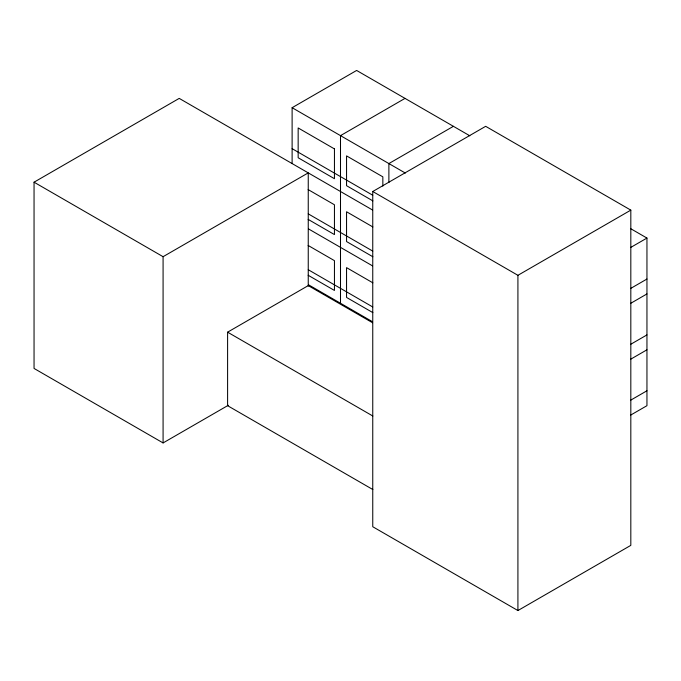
<?xml version="1.0" encoding="UTF-8"?>
<svg xmlns="http://www.w3.org/2000/svg" width="681" height="681" viewBox="0 0 681 681"><rect width="100%" height="100%" fill="white"/><g stroke="black" fill="none" stroke-linecap="round" stroke-linejoin="round"><path stroke-width="1.02" d="M228.314 405.272L163.082 442.931L34.05 368.438L34.05 182.193L179.214 98.387L372.456 209.952M292.115 163.576L292.115 107.7L356.631 70.449L469.839 135.808M405.016 98.387L340.5 135.638L340.5 303.249M34.05 182.193L163.082 256.694L308.246 172.88L308.246 286.114M453.401 126.325L388.885 163.568L388.885 182.551M372.754 191.506L485.664 126.317L630.819 210.131L630.819 545.362L517.918 610.551L372.754 526.736L372.754 191.506L517.918 275.311L630.819 210.131M372.839 489.537L227.599 405.689L227.599 332.175L308.246 285.611L372.592 322.76M630.597 247.509L646.95 238.069L646.95 405.689L630.597 415.129M630.819 288.352L646.95 279.04M630.597 303.385L646.95 293.937M630.819 344.228L646.95 334.916M630.597 359.253L646.95 349.813M630.819 400.096L646.95 390.783M630.521 228.578L646.95 238.069M292.115 107.7L405.323 173.059M292.115 148.671L372.754 195.234M372.856 200.878L346.552 185.692L346.552 155.889L382.841 176.839L382.841 186.092M308.144 189.59L334.448 204.777L334.448 234.579L308.144 219.384M372.856 226.952L346.552 211.765L346.552 241.559L372.856 256.754M308.246 213.86L372.754 251.102M308.544 228.935L372.456 265.828M308.144 245.458L334.448 260.653L334.448 290.446L308.144 275.26M372.856 282.828L346.552 267.633L346.552 297.435L372.856 312.622M308.246 269.727L372.754 306.978M308.544 284.803L372.456 321.704M227.599 332.175L372.839 416.031M517.918 275.311L517.918 610.551M163.082 256.694L163.082 442.931M334.448 148.909L298.159 127.951L298.159 157.754L334.448 178.703L334.448 148.909"/></g></svg>
